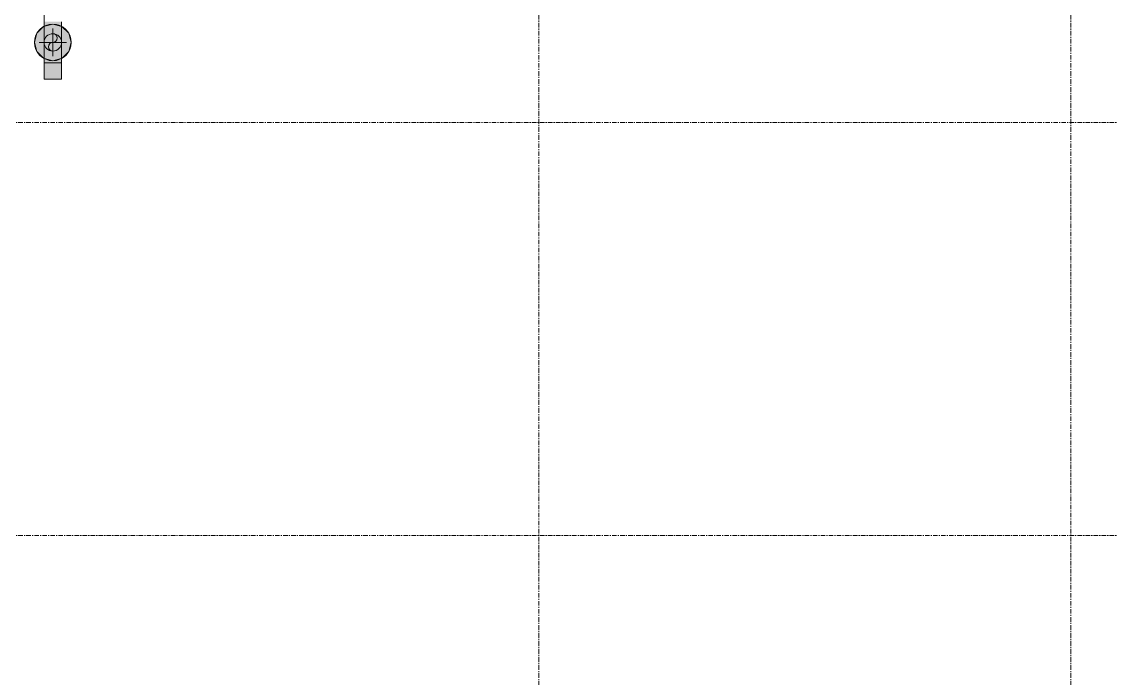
# Model space of a CAD drawing. Header units: inches. Extents: x -3679 to 241, y -496 to 1784.
# Drawn here: x -2067.4 to -1948.7, y -15.5 to 56 of the extents above; entities that cross this region are included whole.
import ezdxf

# ---------------------------------------------------------------- set-up
doc = ezdxf.new("R2010")
doc.units = ezdxf.units.IN
doc.header["$MEASUREMENT"] = 0
doc.linetypes.add('Grid Line', pattern=[0.875, 0.5, -0.125, 0.125, -0.125])
for name, color, linetype, lineweight in [('A-ANNO-NOTE', 250, 'Continuous', 9), ('P-PIPE', 1, 'Continuous', 9), ('P-PIPE-CNTR', 1, 'Continuous', 9), ('S-GRID', 8, 'Continuous', 9)]:
    doc.layers.add(name, color=color, linetype=linetype, lineweight=lineweight)

msp = doc.modelspace()

# ---------------------------------------------------------------- hatches: boundary and pattern name
at = {"layer": 'A-ANNO-NOTE'}
msp.add_hatch(color=256, dxfattribs=at).paths.add_polyline_path([(-2064, 51.74), (-2062.99, 52.02), (-2062.27, 52.74), (-2062, 53.74), (-2062.27, 54.74), (-2063, 55.47), (-2064, 55.74), (-2065, 55.47), (-2065.73, 54.74), (-2066, 53.74), (-2065.73, 52.74), (-2065, 52.01)], flags=0)
h = msp.add_hatch(color=256, dxfattribs=at)
edge = h.paths.add_edge_path(flags=0)
edge.add_arc((-2064, 53.74), 2, 0, 360)
at = {"layer": 'P-PIPE'}
h = msp.add_hatch(color=256, dxfattribs=at)
h.paths.add_polyline_path([(-2064.95, 51.5), (-2064.48, 51.5), (-2064, 51.5), (-2064.01, 52.79), (-2064.25, 52.83), (-2064.48, 52.92), (-2064.67, 53.07), (-2064.84, 53.31), (-2064.88, 53.38), (-2064.93, 53.56), (-2064.95, 53.74), (-2064.95, 52.02)], flags=0)
h.paths.add_polyline_path([(-2064.95, 53.74), (-2064.92, 53.99), (-2064.79, 54.28), (-2064.65, 54.43), (-2064.46, 54.57), (-2064.24, 54.66), (-2064, 54.69), (-2064, 55.99), (-2064.95, 55.99), (-2064.95, 53.91)], flags=0)
h = msp.add_hatch(color=256, dxfattribs=at)
h.paths.add_polyline_path([(-2063.05, 51.5), (-2063.05, 53.74), (-2063.08, 53.5), (-2063.21, 53.21), (-2063.35, 53.05), (-2063.56, 52.91), (-2063.75, 52.82), (-2064, 52.79), (-2064, 51.5), (-2063.08, 51.5)], flags=0)
h.paths.add_polyline_path([(-2063.05, 53.74), (-2063.05, 55.99), (-2063.53, 55.99), (-2064, 55.99), (-2063.99, 54.69), (-2063.75, 54.66), (-2063.52, 54.57), (-2063.33, 54.41), (-2063.16, 54.18), (-2063.12, 54.1), (-2063.07, 53.93), (-2063.05, 53.75)], flags=0)
for points in [[(-2064, 52.79), (-2063.75, 52.83), (-2063.53, 52.92), (-2063.33, 53.07), (-2063.18, 53.27), (-2063.08, 53.5), (-2063.05, 53.74), (-2063.08, 53.99), (-2063.18, 54.22), (-2063.33, 54.41), (-2063.53, 54.57), (-2063.75, 54.66), (-2064, 54.69), (-2064.25, 54.66), (-2064.48, 54.57), (-2064.67, 54.41), (-2064.82, 54.22), (-2064.92, 53.99), (-2064.95, 53.74), (-2064.92, 53.5), (-2064.82, 53.27), (-2064.67, 53.07), (-2064.48, 52.92), (-2064.25, 52.83)], [(-2064.95, 49.74), (-2064.48, 49.75), (-2064, 49.75), (-2064, 51.5), (-2064.95, 51.5)]]:
    msp.add_hatch(color=256, dxfattribs=at).paths.add_polyline_path(points, flags=0)
h = msp.add_hatch(color=256, dxfattribs=at)
h.paths.add_polyline_path([(-2064, 52.79), (-2063.75, 52.83), (-2063.52, 52.92), (-2063.33, 53.07), (-2063.18, 53.27), (-2063.08, 53.5), (-2063.05, 53.75), (-2063.08, 53.99), (-2063.18, 54.22), (-2063.33, 54.42), (-2063.53, 54.57), (-2063.76, 54.66), (-2064.01, 54.69), (-2064.25, 54.66), (-2064.48, 54.56), (-2064.67, 54.41), (-2064.82, 54.22), (-2064.92, 53.99), (-2064.95, 53.74), (-2064.92, 53.49), (-2064.82, 53.26), (-2064.67, 53.07), (-2064.47, 52.92), (-2064.24, 52.82), (-2064.01, 52.79)], flags=0)
h.paths.add_polyline_path([(-2064, 52.79), (-2064.25, 52.83), (-2064.48, 52.92), (-2064.68, 53.08), (-2064.82, 53.27), (-2064.92, 53.5), (-2064.95, 53.75), (-2064.92, 53.99), (-2064.82, 54.22), (-2064.67, 54.41), (-2064.47, 54.57), (-2064.24, 54.66), (-2064, 54.69), (-2063.75, 54.66), (-2063.53, 54.57), (-2063.32, 54.41), (-2063.18, 54.22), (-2063.08, 53.98), (-2063.05, 53.74), (-2063.08, 53.49), (-2063.18, 53.27), (-2063.33, 53.07), (-2063.53, 52.92), (-2063.76, 52.82)], flags=0)
h = msp.add_hatch(color=256, dxfattribs=at)
h.paths.add_polyline_path([(-2063.33, 51.5), (-2063.33, 51.5), (-2063.33, 49.75)], flags=0)
h.paths.add_polyline_path([(-2063.05, 49.74), (-2063.05, 51.5), (-2063.53, 51.5), (-2064, 51.5), (-2064, 49.75), (-2063.07, 49.74)], flags=0)

# ---------------------------------------------------------------- linework, layer by layer
at = {"layer": 'A-ANNO-NOTE'}
for p, q in [((-2065.73, 54.74), (-2066, 53.74)), ((-2065, 55.47), (-2065.73, 54.74)), ((-2064, 55.74), (-2065, 55.47)), ((-2063, 55.47), (-2064, 55.74)), ((-2062.27, 54.74), (-2063, 55.47)), ((-2062, 53.74), (-2062.27, 54.74)), ((-2066, 53.74), (-2065.73, 52.74)), ((-2062.27, 52.74), (-2062, 53.74)), ((-2065.73, 52.74), (-2065, 52.01)), ((-2062.99, 52.02), (-2062.27, 52.74)), ((-2065, 52.01), (-2064, 51.74)), ((-2064, 51.74), (-2062.99, 52.02))]:
    msp.add_line(p, q, dxfattribs=at)
msp.add_circle((-2064, 53.74), 2, dxfattribs=at)
at = {"layer": 'P-PIPE'}
for p, q in [((-2064.95, 115.77), (-2064.95, 55.99)), ((-2064.95, 55.99), (-2064.95, 51.5)), ((-2063.05, 51.5), (-2063.05, 55.99)), ((-2064.95, 51.5), (-2064.95, 49.74)), ((-2063.05, 49.74), (-2063.05, 51.5))]:
    msp.add_line(p, q, dxfattribs=at)
for centre, radius, start, end in [((-2064, 53.74), 0.95, 0, 180), ((-2064, 54.22), 0.475, 270, 90), ((-2064, 53.74), 0.95, 180, 360), ((-2064, 53.27), 0.475, 90, 270)]:
    msp.add_arc(centre, radius, start, end, dxfattribs=at)
for centre, major_axis, start_param, end_param in [((-2064, 51.5), (0.951, 0), 2.879793, 3.141593), ((-2064, 51.5), (0.951, 0), 2.356194, 2.877697), ((-2064, 51.5), (-0.95, 0), 5.498753, 5.759587), ((-2064, 51.5), (-0.95, 0), 5.236512, 5.497787), ((-2064, 51.5), (0.951, 0), 1.570796, 2.355454), ((-2064, 51.5), (-0.95, 0), 4.974421, 5.235988), ((-2064, 51.5), (-0.95, 0), 4.712389, 4.974188), ((-2064, 51.5), (-0.95, 0), 4.45059, 4.712389), ((-2064, 51.5), (0.951, 0), 1.309214, 1.570796), ((-2064, 51.5), (-0.95, 0), 4.18879, 4.450357), ((-2064, 51.5), (0.951, 0), 1.047647, 1.308997), ((-2064, 51.5), (-0.95, 0), 3.926991, 4.188266), ((-2064, 51.5), (0.951, 0), 0.786138, 1.047198), ((-2064, 51.5), (-0.95, 0), 3.665191, 3.926025), ((-2064, 51.5), (0.951, 0), 0.52478, 0.785398), ((-2064, 51.5), (0.951, 0), 0.263896, 0.523599), ((-2064, 51.5), (0.951, 0), 0, 0.261799), ((-2064, 49.74), (-0.95, 0), 4.712389, 6.283185), ((-2064, 49.74), (-0.95, 0), 0, 1.570796), ((-2064, 49.74), (-0.95, 0), 3.141593, 4.712389), ((-2064, 49.74), (-0.95, 0), 1.832596, 3.141593)]:
    msp.add_ellipse(centre, major_axis=major_axis, ratio=0.004167, start_param=start_param, end_param=end_param, dxfattribs=at)
at = {"layer": 'P-PIPE-CNTR'}
for p, q in [((-2064, 52.24), (-2064, 55.24)), ((-2065.5, 53.74), (-2062.5, 53.74))]:
    msp.add_line(p, q, dxfattribs=at)
at = {"layer": 'S-GRID', "linetype": 'Grid Line'}
for p, q in [((-2011, 1771.74), (-2011, -484.26)), ((-1953, 1771.74), (-1953, -484.26)), ((-3666.39, 45), (228, 45)), ((-3666.39, 0), (228, 0))]:
    msp.add_line(p, q, dxfattribs=at)

doc.saveas('drawing.dxf')
